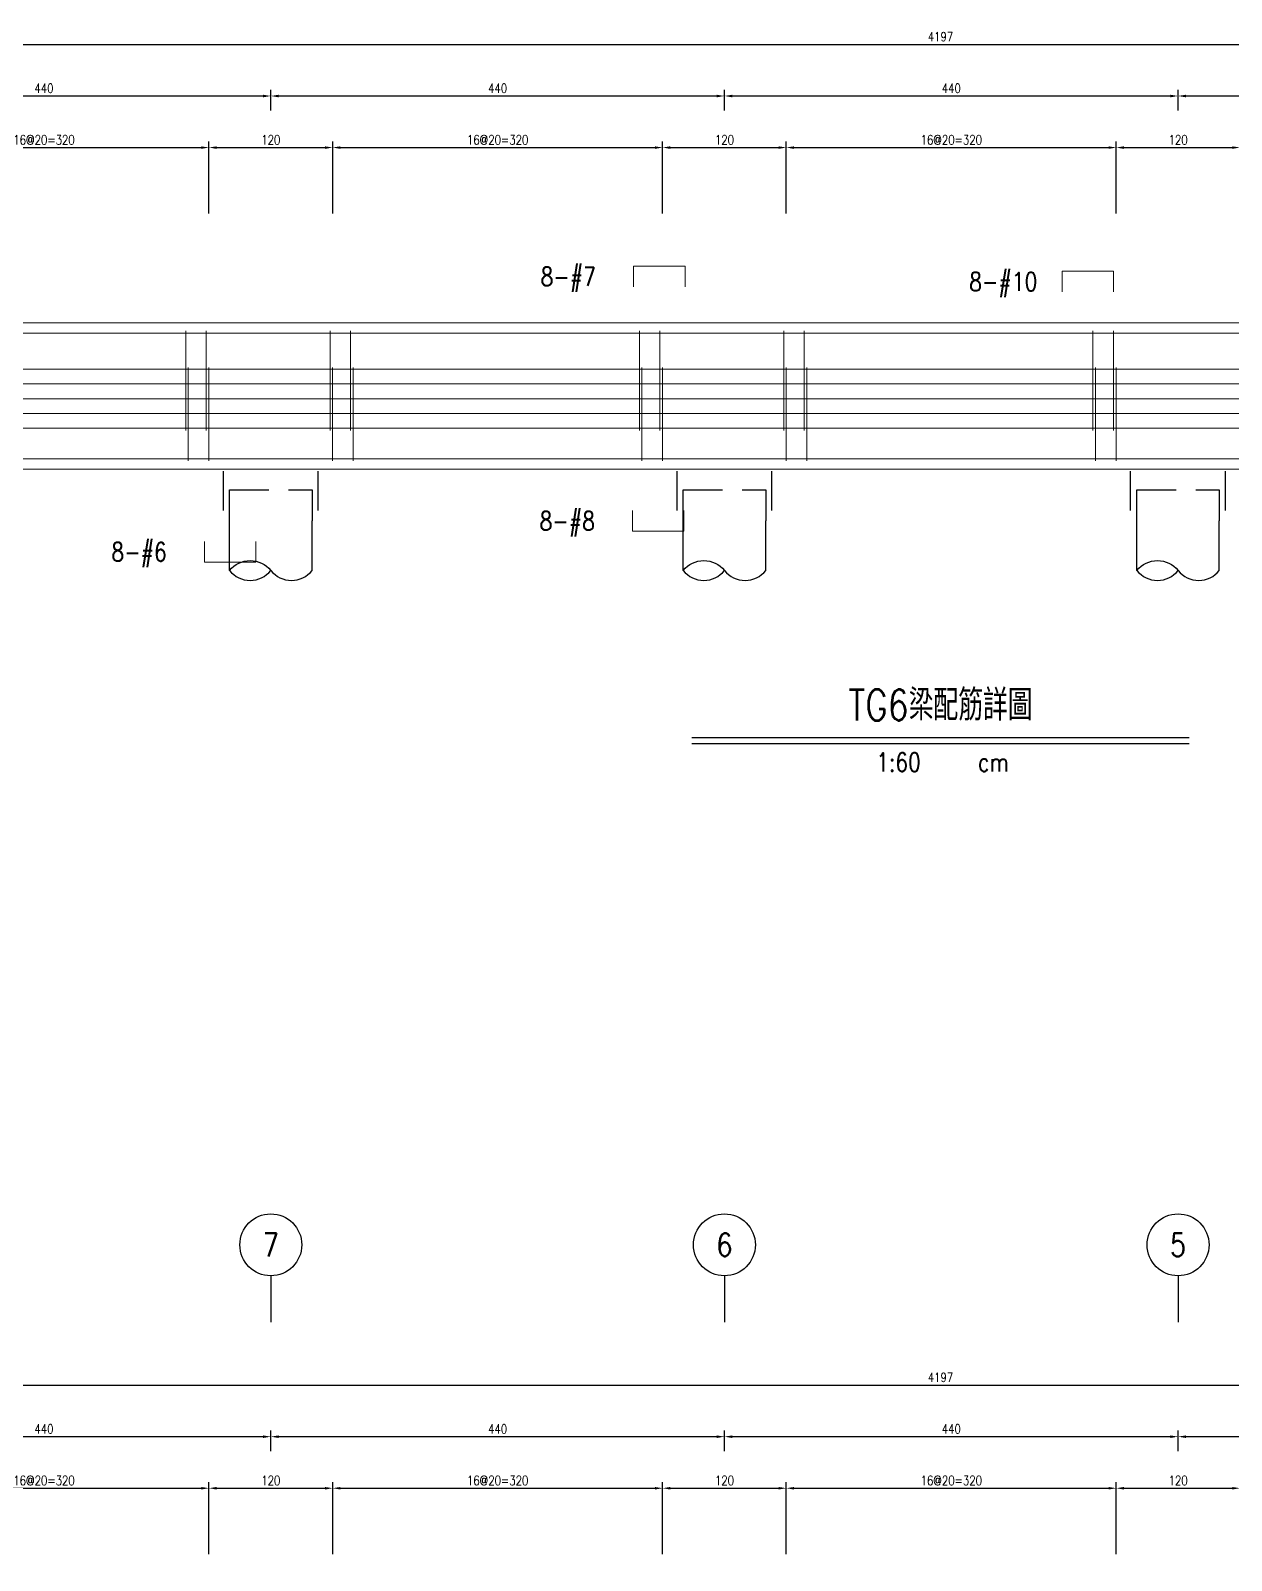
# Model space of a CAD drawing. Extents: x -4754 to 4976, y -19960 to 3841.
# Drawn here: x 951 to 2115, y -14045 to -12561 of the extents above; entities that cross this region are included whole.
import ezdxf
from ezdxf.enums import TextEntityAlignment as Align

# ---------------------------------------------------------------- set-up
doc = ezdxf.new("R2010")
doc.units = 0
doc.header["$LTSCALE"] = 3
doc.linetypes.add('DASHED', pattern=[19.05, 12.7, -6.35])
doc.layers.get('0').update_dxf_attribs({"linetype": 'CONTINUOUS'})
doc.layers.add('HB_0', color=7, linetype='CONTINUOUS', transparency=0.5)
for name, color, linetype in [('HB_DIM', 1, 'CONTINUOUS'), ('HB_TXT_CTEXT', 2, 'CONTINUOUS'), ('鋼筋', 3, 'CONTINUOUS')]:
    doc.layers.add(name, color=color, linetype=linetype)
doc.styles.get("Standard").update_dxf_attribs({"font": 'ROMANS.shx', "width": 0.8, "bigfont": 'chineset.shx'})
doc.dimstyles.new('30', dxfattribs={"dimscale": 3, "dimtxt": 3, "dimasz": 2.5, "dimexe": 2, "dimexo": 2, "dimgap": 1, "dimtad": 1, "dimdsep": 46, "dimtxsty": 'Standard', "dimcen": 0, "dimclrd": 256, "dimclre": 256, "dimclrt": 2, "dimadec": 0, "dimazin": 0, "dimtfac": 1, "dimtix": 1, "dimtmove": 2, "dimatfit": 3, "dimfxl": 1, "dimtolj": 1, "dimtzin": 0, "dimarcsym": 0})

# ---------------------------------------------------------------- blocks, each defined once
blk = doc.blocks.new('pile_vertical')
at = {"color": 252, "linetype": 'DASHED'}
for p, q in [((-46, -40), (-46, 0)), ((46, -40), (46, 0))]:
    blk.add_line(p, q, dxfattribs=at)
at = {"linetype": 'Continuous'}
for p, q in [((-40, -98.1), (-40, -50)), ((40, -98.1), (40, -50))]:
    blk.add_line(p, q, dxfattribs=at)
at = {"color": 252, "linetype": 'DASHED'}
blk.add_lwpolyline([(-40, -50), (-40, -20), (40, -20), (40, -50)], dxfattribs=at)
at = {"linetype": 'Continuous'}
for points in [[(-40, -98.1, -0.48), (0, -98.1, 0.48), (40, -98.1, 0.48)], [(-40, -98.1, 0.48), (0, -98.1, 0.48)]]:
    blk.add_lwpolyline(points, format="xyb", dxfattribs=at)
blk = doc.blocks.new('title_beam')
at = {"color": 3, "linetype": 'Continuous'}
blk.add_line((-241.2, 0), (241.2, 0), dxfattribs=at)
at = {"color": 1, "linetype": 'Continuous'}
blk.add_line((-241.2, -6), (241.2, -6), dxfattribs=at)
at = {"color": 3, "linetype": 'Continuous', "width": 0.8}
blk.add_attdef('TITLE', text='', height=30, dxfattribs=at).set_placement((0, 33), align=Align.MIDDLE)
at = {"linetype": 'Continuous', "width": 0.8}
blk.add_attdef('SCALE', text='', height=18, dxfattribs=at).set_placement((-40.6, -24), align=Align.MIDDLE)
blk.add_attdef('CM', (36.5, -33), '', height=18, dxfattribs=at)
blk = doc.blocks.new('*D324')
at = {"layer": 'HB_DIM', "linetype": 'Continuous', "lineweight": -2}
for p, q in [((803.6, -12738.8), (803.6, -12668.8)), ((811.1, -12674.8), (1116.1, -12674.8)), ((1123.6, -12738.8), (1123.6, -12668.8))]:
    blk.add_line(p, q, dxfattribs=at)
at = {"layer": 'HB_DIM'}
for points in [[(811.1, -12673.6), (811.1, -12676.1), (803.6, -12674.8)], [(1116.1, -12676.1), (1116.1, -12673.6), (1123.6, -12674.8)]]:
    blk.add_solid(points, dxfattribs=at)
at = {"layer": 'HB_DIM', "color": 2, "linetype": 'Continuous', "insert": (963.6, -12667.3), "char_height": 9, "attachment_point": 5, "rotation": 0}
blk.add_mtext('\\A1;16@20=320', dxfattribs=at)
blk = doc.blocks.new('*D325')
at = {"layer": 'HB_DIM', "linetype": 'Continuous', "lineweight": -2}
for p, q in [((1123.6, -12738.8), (1123.6, -12668.8)), ((1131.1, -12674.8), (1236.1, -12674.8)), ((1243.6, -12738.8), (1243.6, -12668.8))]:
    blk.add_line(p, q, dxfattribs=at)
at = {"layer": 'HB_DIM'}
for points in [[(1131.1, -12673.6), (1131.1, -12676.1), (1123.6, -12674.8)], [(1236.1, -12676.1), (1236.1, -12673.6), (1243.6, -12674.8)]]:
    blk.add_solid(points, dxfattribs=at)
at = {"layer": 'HB_DIM', "color": 2, "linetype": 'Continuous', "insert": (1183.6, -12667.3), "char_height": 9, "attachment_point": 5, "rotation": 0}
blk.add_mtext('\\A1;120', dxfattribs=at)
blk = doc.blocks.new('*D326')
at = {"layer": 'HB_DIM', "linetype": 'Continuous', "lineweight": -2}
for p, q in [((1243.6, -12738.8), (1243.6, -12668.8)), ((1251.1, -12674.8), (1556.1, -12674.8)), ((1563.6, -12738.8), (1563.6, -12668.8))]:
    blk.add_line(p, q, dxfattribs=at)
at = {"layer": 'HB_DIM'}
for points in [[(1251.1, -12673.6), (1251.1, -12676.1), (1243.6, -12674.8)], [(1556.1, -12676.1), (1556.1, -12673.6), (1563.6, -12674.8)]]:
    blk.add_solid(points, dxfattribs=at)
at = {"layer": 'HB_DIM', "color": 2, "linetype": 'Continuous', "insert": (1403.6, -12667.3), "char_height": 9, "attachment_point": 5, "rotation": 0}
blk.add_mtext('\\A1;16@20=320', dxfattribs=at)
blk = doc.blocks.new('*D327')
at = {"layer": 'HB_DIM', "linetype": 'Continuous', "lineweight": -2}
for p, q in [((1563.6, -12738.8), (1563.6, -12668.8)), ((1571.1, -12674.8), (1676.1, -12674.8)), ((1683.6, -12738.8), (1683.6, -12668.8))]:
    blk.add_line(p, q, dxfattribs=at)
at = {"layer": 'HB_DIM'}
for points in [[(1571.1, -12673.6), (1571.1, -12676.1), (1563.6, -12674.8)], [(1676.1, -12676.1), (1676.1, -12673.6), (1683.6, -12674.8)]]:
    blk.add_solid(points, dxfattribs=at)
at = {"layer": 'HB_DIM', "color": 2, "linetype": 'Continuous', "insert": (1623.6, -12667.3), "char_height": 9, "attachment_point": 5, "rotation": 0}
blk.add_mtext('\\A1;120', dxfattribs=at)
blk = doc.blocks.new('*D328')
at = {"layer": 'HB_DIM', "linetype": 'Continuous', "lineweight": -2}
for p, q in [((1683.6, -12738.8), (1683.6, -12668.8)), ((1691.1, -12674.8), (1996.1, -12674.8)), ((2003.6, -12738.8), (2003.6, -12668.8))]:
    blk.add_line(p, q, dxfattribs=at)
at = {"layer": 'HB_DIM'}
for points in [[(1691.1, -12673.6), (1691.1, -12676.1), (1683.6, -12674.8)], [(1996.1, -12676.1), (1996.1, -12673.6), (2003.6, -12674.8)]]:
    blk.add_solid(points, dxfattribs=at)
at = {"layer": 'HB_DIM', "color": 2, "linetype": 'Continuous', "insert": (1843.6, -12667.3), "char_height": 9, "attachment_point": 5, "rotation": 0}
blk.add_mtext('\\A1;16@20=320', dxfattribs=at)
blk = doc.blocks.new('*D329')
at = {"layer": 'HB_DIM', "linetype": 'Continuous', "lineweight": -2}
for p, q in [((2003.6, -12738.8), (2003.6, -12668.8)), ((2011.1, -12674.8), (2116.1, -12674.8)), ((2123.6, -12738.8), (2123.6, -12668.8))]:
    blk.add_line(p, q, dxfattribs=at)
at = {"layer": 'HB_DIM'}
for points in [[(2011.1, -12673.6), (2011.1, -12676.1), (2003.6, -12674.8)], [(2116.1, -12676.1), (2116.1, -12673.6), (2123.6, -12674.8)]]:
    blk.add_solid(points, dxfattribs=at)
at = {"layer": 'HB_DIM', "color": 2, "linetype": 'Continuous', "insert": (2063.6, -12667.3), "char_height": 9, "attachment_point": 5, "rotation": 0}
blk.add_mtext('\\A1;120', dxfattribs=at)
blk = doc.blocks.new('*D338')
at = {"layer": 'HB_DIM', "linetype": 'Continuous', "lineweight": -2}
for p, q in [((-265.4, -12738.8), (-265.4, -12568.8)), ((-257.9, -12574.8), (3924.1, -12574.8)), ((3931.6, -12738.8), (3931.6, -12568.8))]:
    blk.add_line(p, q, dxfattribs=at)
at = {"layer": 'HB_DIM'}
for points in [[(-257.9, -12573.6), (-257.9, -12576.1), (-265.4, -12574.8)], [(3924.1, -12576.1), (3924.1, -12573.6), (3931.6, -12574.8)]]:
    blk.add_solid(points, dxfattribs=at)
at = {"layer": 'HB_DIM', "color": 2, "linetype": 'Continuous', "insert": (1833.1, -12567.3), "char_height": 9, "attachment_point": 5, "rotation": 0}
blk.add_mtext('\\A1;4197', dxfattribs=at)
blk = doc.blocks.new('*D342')
at = {"layer": 'HB_DIM', "linetype": 'Continuous', "lineweight": -2}
for p, q in [((743.6, -12638.8), (743.6, -12618.8)), ((1183.6, -12638.8), (1183.6, -12618.8)), ((751.1, -12624.8), (1176.1, -12624.8))]:
    blk.add_line(p, q, dxfattribs=at)
at = {"layer": 'HB_DIM'}
for points in [[(751.1, -12623.6), (751.1, -12626.1), (743.6, -12624.8)], [(1176.1, -12626.1), (1176.1, -12623.6), (1183.6, -12624.8)]]:
    blk.add_solid(points, dxfattribs=at)
at = {"layer": 'HB_DIM', "color": 2, "linetype": 'Continuous', "insert": (963.6, -12617.3), "char_height": 9, "attachment_point": 5, "rotation": 0}
blk.add_mtext('\\A1;440', dxfattribs=at)
blk = doc.blocks.new('*D343')
at = {"layer": 'HB_DIM', "linetype": 'Continuous', "lineweight": -2}
for p, q in [((1183.6, -12638.8), (1183.6, -12618.8)), ((1623.6, -12638.8), (1623.6, -12618.8)), ((1191.1, -12624.8), (1616.1, -12624.8))]:
    blk.add_line(p, q, dxfattribs=at)
at = {"layer": 'HB_DIM'}
for points in [[(1191.1, -12623.6), (1191.1, -12626.1), (1183.6, -12624.8)], [(1616.1, -12626.1), (1616.1, -12623.6), (1623.6, -12624.8)]]:
    blk.add_solid(points, dxfattribs=at)
at = {"layer": 'HB_DIM', "color": 2, "linetype": 'Continuous', "insert": (1403.6, -12617.3), "char_height": 9, "attachment_point": 5, "rotation": 0}
blk.add_mtext('\\A1;440', dxfattribs=at)
blk = doc.blocks.new('*D344')
at = {"layer": 'HB_DIM', "linetype": 'Continuous', "lineweight": -2}
for p, q in [((1623.6, -12638.8), (1623.6, -12618.8)), ((2063.6, -12638.8), (2063.6, -12618.8)), ((1631.1, -12624.8), (2056.1, -12624.8))]:
    blk.add_line(p, q, dxfattribs=at)
at = {"layer": 'HB_DIM'}
for points in [[(1631.1, -12623.6), (1631.1, -12626.1), (1623.6, -12624.8)], [(2056.1, -12626.1), (2056.1, -12623.6), (2063.6, -12624.8)]]:
    blk.add_solid(points, dxfattribs=at)
at = {"layer": 'HB_DIM', "color": 2, "linetype": 'Continuous', "insert": (1843.6, -12617.3), "char_height": 9, "attachment_point": 5, "rotation": 0}
blk.add_mtext('\\A1;440', dxfattribs=at)
blk = doc.blocks.new('*D345')
at = {"layer": 'HB_DIM', "linetype": 'Continuous', "lineweight": -2}
for p, q in [((2063.6, -12638.8), (2063.6, -12618.8)), ((2503.6, -12638.8), (2503.6, -12618.8)), ((2071.1, -12624.8), (2496.1, -12624.8))]:
    blk.add_line(p, q, dxfattribs=at)
at = {"layer": 'HB_DIM'}
for points in [[(2071.1, -12623.6), (2071.1, -12626.1), (2063.6, -12624.8)], [(2496.1, -12626.1), (2496.1, -12623.6), (2503.6, -12624.8)]]:
    blk.add_solid(points, dxfattribs=at)
at = {"layer": 'HB_DIM', "color": 2, "linetype": 'Continuous', "insert": (2283.6, -12617.3), "char_height": 9, "attachment_point": 5, "rotation": 0}
blk.add_mtext('\\A1;440', dxfattribs=at)
blk = doc.blocks.new('line_guide')
at = {"color": 4, "linetype": 'Continuous'}
blk.add_line((0, 0), (0, -45), dxfattribs=at)
blk.add_circle((0, 30), 30, dxfattribs=at)
at = {"color": 4, "linetype": 'Continuous', "width": 0.8}
blk.add_attdef('A', text='', height=22.5, dxfattribs=at).set_placement((0, 30), align=Align.MIDDLE)
blk = doc.blocks.new('*D358')
at = {"layer": 'HB_DIM', "linetype": 'Continuous', "lineweight": -2}
for p, q in [((803.6, -14038.8), (803.6, -13968.8)), ((1123.6, -14038.8), (1123.6, -13968.8)), ((811.1, -13974.8), (1116.1, -13974.8))]:
    blk.add_line(p, q, dxfattribs=at)
at = {"layer": 'HB_DIM'}
for points in [[(811.1, -13973.6), (811.1, -13976.1), (803.6, -13974.8)], [(1116.1, -13976.1), (1116.1, -13973.6), (1123.6, -13974.8)]]:
    blk.add_solid(points, dxfattribs=at)
at = {"layer": 'HB_DIM', "color": 2, "linetype": 'Continuous', "insert": (963.6, -13967.3), "char_height": 9, "attachment_point": 5, "rotation": 0}
blk.add_mtext('\\A1;16@20=320', dxfattribs=at)
blk = doc.blocks.new('*D359')
at = {"layer": 'HB_DIM', "linetype": 'Continuous', "lineweight": -2}
for p, q in [((1123.6, -14038.8), (1123.6, -13968.8)), ((1243.6, -14038.8), (1243.6, -13968.8)), ((1131.1, -13974.8), (1236.1, -13974.8))]:
    blk.add_line(p, q, dxfattribs=at)
at = {"layer": 'HB_DIM'}
for points in [[(1131.1, -13973.6), (1131.1, -13976.1), (1123.6, -13974.8)], [(1236.1, -13976.1), (1236.1, -13973.6), (1243.6, -13974.8)]]:
    blk.add_solid(points, dxfattribs=at)
at = {"layer": 'HB_DIM', "color": 2, "linetype": 'Continuous', "insert": (1183.6, -13967.3), "char_height": 9, "attachment_point": 5, "rotation": 0}
blk.add_mtext('\\A1;120', dxfattribs=at)
blk = doc.blocks.new('*D360')
at = {"layer": 'HB_DIM', "linetype": 'Continuous', "lineweight": -2}
for p, q in [((1243.6, -14038.8), (1243.6, -13968.8)), ((1563.6, -14038.8), (1563.6, -13968.8)), ((1251.1, -13974.8), (1556.1, -13974.8))]:
    blk.add_line(p, q, dxfattribs=at)
at = {"layer": 'HB_DIM'}
for points in [[(1251.1, -13973.6), (1251.1, -13976.1), (1243.6, -13974.8)], [(1556.1, -13976.1), (1556.1, -13973.6), (1563.6, -13974.8)]]:
    blk.add_solid(points, dxfattribs=at)
at = {"layer": 'HB_DIM', "color": 2, "linetype": 'Continuous', "insert": (1403.6, -13967.3), "char_height": 9, "attachment_point": 5, "rotation": 0}
blk.add_mtext('\\A1;16@20=320', dxfattribs=at)
blk = doc.blocks.new('*D361')
at = {"layer": 'HB_DIM', "linetype": 'Continuous', "lineweight": -2}
for p, q in [((1563.6, -14038.8), (1563.6, -13968.8)), ((1683.6, -14038.8), (1683.6, -13968.8)), ((1571.1, -13974.8), (1676.1, -13974.8))]:
    blk.add_line(p, q, dxfattribs=at)
at = {"layer": 'HB_DIM'}
for points in [[(1571.1, -13973.6), (1571.1, -13976.1), (1563.6, -13974.8)], [(1676.1, -13976.1), (1676.1, -13973.6), (1683.6, -13974.8)]]:
    blk.add_solid(points, dxfattribs=at)
at = {"layer": 'HB_DIM', "color": 2, "linetype": 'Continuous', "insert": (1623.6, -13967.3), "char_height": 9, "attachment_point": 5, "rotation": 0}
blk.add_mtext('\\A1;120', dxfattribs=at)
blk = doc.blocks.new('*D362')
at = {"layer": 'HB_DIM', "linetype": 'Continuous', "lineweight": -2}
for p, q in [((1683.6, -14038.8), (1683.6, -13968.8)), ((2003.6, -14038.8), (2003.6, -13968.8)), ((1691.1, -13974.8), (1996.1, -13974.8))]:
    blk.add_line(p, q, dxfattribs=at)
at = {"layer": 'HB_DIM'}
for points in [[(1691.1, -13973.6), (1691.1, -13976.1), (1683.6, -13974.8)], [(1996.1, -13976.1), (1996.1, -13973.6), (2003.6, -13974.8)]]:
    blk.add_solid(points, dxfattribs=at)
at = {"layer": 'HB_DIM', "color": 2, "linetype": 'Continuous', "insert": (1843.6, -13967.3), "char_height": 9, "attachment_point": 5, "rotation": 0}
blk.add_mtext('\\A1;16@20=320', dxfattribs=at)
blk = doc.blocks.new('*D363')
at = {"layer": 'HB_DIM', "linetype": 'Continuous', "lineweight": -2}
for p, q in [((2003.6, -14038.8), (2003.6, -13968.8)), ((2123.6, -14038.8), (2123.6, -13968.8)), ((2011.1, -13974.8), (2116.1, -13974.8))]:
    blk.add_line(p, q, dxfattribs=at)
at = {"layer": 'HB_DIM'}
for points in [[(2011.1, -13973.6), (2011.1, -13976.1), (2003.6, -13974.8)], [(2116.1, -13976.1), (2116.1, -13973.6), (2123.6, -13974.8)]]:
    blk.add_solid(points, dxfattribs=at)
at = {"layer": 'HB_DIM', "color": 2, "linetype": 'Continuous', "insert": (2063.6, -13967.3), "char_height": 9, "attachment_point": 5, "rotation": 0}
blk.add_mtext('\\A1;120', dxfattribs=at)
blk = doc.blocks.new('*D372')
at = {"layer": 'HB_DIM', "linetype": 'Continuous', "lineweight": -2}
for p, q in [((-265.4, -14038.8), (-265.4, -13868.8)), ((3931.6, -14038.8), (3931.6, -13868.8)), ((-257.9, -13874.8), (3924.1, -13874.8))]:
    blk.add_line(p, q, dxfattribs=at)
at = {"layer": 'HB_DIM'}
for points in [[(-257.9, -13873.6), (-257.9, -13876.1), (-265.4, -13874.8)], [(3924.1, -13876.1), (3924.1, -13873.6), (3931.6, -13874.8)]]:
    blk.add_solid(points, dxfattribs=at)
at = {"layer": 'HB_DIM', "color": 2, "linetype": 'Continuous', "insert": (1833.1, -13867.3), "char_height": 9, "attachment_point": 5, "rotation": 0}
blk.add_mtext('\\A1;4197', dxfattribs=at)
blk = doc.blocks.new('*D376')
at = {"layer": 'HB_DIM', "linetype": 'Continuous', "lineweight": -2}
for p, q in [((743.6, -13938.8), (743.6, -13918.8)), ((751.1, -13924.8), (1176.1, -13924.8)), ((1183.6, -13938.8), (1183.6, -13918.8))]:
    blk.add_line(p, q, dxfattribs=at)
at = {"layer": 'HB_DIM'}
for points in [[(751.1, -13923.6), (751.1, -13926.1), (743.6, -13924.8)], [(1176.1, -13926.1), (1176.1, -13923.6), (1183.6, -13924.8)]]:
    blk.add_solid(points, dxfattribs=at)
at = {"layer": 'HB_DIM', "color": 2, "linetype": 'Continuous', "insert": (963.6, -13917.3), "char_height": 9, "attachment_point": 5, "rotation": 0}
blk.add_mtext('\\A1;440', dxfattribs=at)
blk = doc.blocks.new('*D377')
at = {"layer": 'HB_DIM', "linetype": 'Continuous', "lineweight": -2}
for p, q in [((1183.6, -13938.8), (1183.6, -13918.8)), ((1191.1, -13924.8), (1616.1, -13924.8)), ((1623.6, -13938.8), (1623.6, -13918.8))]:
    blk.add_line(p, q, dxfattribs=at)
at = {"layer": 'HB_DIM'}
for points in [[(1191.1, -13923.6), (1191.1, -13926.1), (1183.6, -13924.8)], [(1616.1, -13926.1), (1616.1, -13923.6), (1623.6, -13924.8)]]:
    blk.add_solid(points, dxfattribs=at)
at = {"layer": 'HB_DIM', "color": 2, "linetype": 'Continuous', "insert": (1403.6, -13917.3), "char_height": 9, "attachment_point": 5, "rotation": 0}
blk.add_mtext('\\A1;440', dxfattribs=at)
blk = doc.blocks.new('*D378')
at = {"layer": 'HB_DIM', "linetype": 'Continuous', "lineweight": -2}
for p, q in [((1623.6, -13938.8), (1623.6, -13918.8)), ((1631.1, -13924.8), (2056.1, -13924.8)), ((2063.6, -13938.8), (2063.6, -13918.8))]:
    blk.add_line(p, q, dxfattribs=at)
at = {"layer": 'HB_DIM'}
for points in [[(1631.1, -13923.6), (1631.1, -13926.1), (1623.6, -13924.8)], [(2056.1, -13926.1), (2056.1, -13923.6), (2063.6, -13924.8)]]:
    blk.add_solid(points, dxfattribs=at)
at = {"layer": 'HB_DIM', "color": 2, "linetype": 'Continuous', "insert": (1843.6, -13917.3), "char_height": 9, "attachment_point": 5, "rotation": 0}
blk.add_mtext('\\A1;440', dxfattribs=at)
blk = doc.blocks.new('*D379')
at = {"layer": 'HB_DIM', "linetype": 'Continuous', "lineweight": -2}
for p, q in [((2063.6, -13938.8), (2063.6, -13918.8)), ((2071.1, -13924.8), (2496.1, -13924.8)), ((2503.6, -13938.8), (2503.6, -13918.8))]:
    blk.add_line(p, q, dxfattribs=at)
at = {"layer": 'HB_DIM'}
for points in [[(2071.1, -13923.6), (2071.1, -13926.1), (2063.6, -13924.8)], [(2496.1, -13926.1), (2496.1, -13923.6), (2503.6, -13924.8)]]:
    blk.add_solid(points, dxfattribs=at)
at = {"layer": 'HB_DIM', "color": 2, "linetype": 'Continuous', "insert": (2283.6, -13917.3), "char_height": 9, "attachment_point": 5, "rotation": 0}
blk.add_mtext('\\A1;440', dxfattribs=at)

msp = doc.modelspace()

# ---------------------------------------------------------------- linework, layer by layer
at = {"layer": 'HB_0', "lineweight": 5}
msp.add_lwpolyline([(-265.427, -12986.802), (-265.427, -12844.802), (3931.573, -12844.802), (3931.573, -12986.802), (-265.427, -12986.802)], dxfattribs=at)
at = {"layer": 'HB_DIM', "color": 1, "linetype": 'Continuous'}
for points in [[(1417.327, -12889.802, 0, 1.25, 0), (1417.327, -12874.802, 0, 0, 0), (1417.327, -12799.802, 0, 0, 0), (1435.327, -12799.802, 0, 0, 0)], [(1833.073, -12854.802, 0, 1.25, 0), (1833.073, -12839.802, 0, 0, 0), (1833.073, -12804.802, 0, 0, 0), (1851.073, -12804.802, 0, 0, 0)], [(1416.351, -12946.802, 0, 1.25, 0), (1416.351, -12961.802, 0, 0, 0), (1416.351, -13036.802, 0, 0, 0), (1434.351, -13036.802, 0, 0, 0)], [(1001.147, -12976.802, 0, 1.25, 0), (1001.147, -12991.802, 0, 0, 0), (1001.147, -13066.802, 0, 0, 0), (1019.147, -13066.802, 0, 0, 0)]]:
    msp.add_lwpolyline(points, format="xyseb", dxfattribs=at)
at = {"layer": 'HB_TXT_CTEXT', "lineweight": 5}
for points in [[(1535.327, -12809.802, -50), (1535.327, -12789.802, -50), (1585.327, -12789.802, -50), (1585.327, -12809.802, -50)], [(1951.073, -12814.802, -38), (1951.073, -12794.802, -38), (2001.073, -12794.802, -38), (2001.073, -12814.802, -38)], [(1534.351, -13026.802, -50), (1534.351, -13046.802, -50), (1584.351, -13046.802, -50), (1584.351, -13026.802, -50)], [(1119.147, -13056.802, -50), (1119.147, -13076.802, -50), (1169.147, -13076.802, -50), (1169.147, -13056.802, -50)]]:
    msp.add_polyline3d(points, dxfattribs=at)
at = {"layer": '鋼筋', "lineweight": 5}
for p, q in [((-244.937, -12854.802, -38), (3911.083, -12854.802, -38)), ((-244.937, -12854.802, -27.143), (3911.083, -12854.802, -27.143)), ((-244.937, -12854.802, -16.286), (3911.083, -12854.802, -16.286)), ((-244.937, -12854.802, -5.429), (3911.083, -12854.802, -5.429)), ((-244.937, -12854.802, 5.429), (3911.083, -12854.802, 5.429)), ((-244.937, -12854.802, 16.286), (3911.083, -12854.802, 16.286)), ((-244.937, -12854.802, 27.143), (3911.083, -12854.802, 27.143)), ((-244.937, -12854.802, 38), (3911.083, -12854.802, 38)), ((1101.033, -12863.352, 33.895), (1101.033, -12855.732, 33.895)), ((1101.033, -12855.732, 40.245), (1101.033, -12945.872, 40.245)), ((1101.033, -12945.872, -40.245), (1101.033, -12855.732, -40.245)), ((1101.033, -12855.732, -33.895), (1101.033, -12863.352, -33.895)), ((1121.033, -12863.352, 33.895), (1121.033, -12855.732, 33.895)), ((1121.033, -12855.732, 40.245), (1121.033, -12945.872, 40.245)), ((1121.033, -12945.872, -40.245), (1121.033, -12855.732, -40.245)), ((1121.033, -12855.732, -33.895), (1121.033, -12863.352, -33.895)), ((1241.033, -12863.352, 33.895), (1241.033, -12855.732, 33.895)), ((1241.033, -12855.732, 40.245), (1241.033, -12945.872, 40.245)), ((1241.033, -12945.872, -40.245), (1241.033, -12855.732, -40.245)), ((1241.033, -12855.732, -33.895), (1241.033, -12863.352, -33.895)), ((1261.033, -12863.352, 33.895), (1261.033, -12855.732, 33.895)), ((1261.033, -12855.732, 40.245), (1261.033, -12945.872, 40.245)), ((1261.033, -12945.872, -40.245), (1261.033, -12855.732, -40.245)), ((1261.033, -12855.732, -33.895), (1261.033, -12863.352, -33.895)), ((1541.033, -12863.352, 33.895), (1541.033, -12855.732, 33.895)), ((1541.033, -12855.732, 40.245), (1541.033, -12945.872, 40.245)), ((1541.033, -12945.872, -40.245), (1541.033, -12855.732, -40.245)), ((1541.033, -12855.732, -33.895), (1541.033, -12863.352, -33.895)), ((1561.033, -12863.352, 33.895), (1561.033, -12855.732, 33.895)), ((1561.033, -12855.732, 40.245), (1561.033, -12945.872, 40.245)), ((1561.033, -12945.872, -40.245), (1561.033, -12855.732, -40.245)), ((1561.033, -12855.732, -33.895), (1561.033, -12863.352, -33.895)), ((1681.033, -12863.352, 33.895), (1681.033, -12855.732, 33.895)), ((1681.033, -12855.732, 40.245), (1681.033, -12945.872, 40.245)), ((1681.033, -12945.872, -40.245), (1681.033, -12855.732, -40.245)), ((1681.033, -12855.732, -33.895), (1681.033, -12863.352, -33.895)), ((1701.033, -12863.352, 33.895), (1701.033, -12855.732, 33.895)), ((1701.033, -12855.732, 40.245), (1701.033, -12945.872, 40.245)), ((1701.033, -12945.872, -40.245), (1701.033, -12855.732, -40.245)), ((1701.033, -12855.732, -33.895), (1701.033, -12863.352, -33.895)), ((1981.033, -12863.352, 33.895), (1981.033, -12855.732, 33.895)), ((1981.033, -12855.732, 40.245), (1981.033, -12945.872, 40.245)), ((1981.033, -12945.872, -40.245), (1981.033, -12855.732, -40.245)), ((1981.033, -12855.732, -33.895), (1981.033, -12863.352, -33.895)), ((2001.033, -12863.352, 33.895), (2001.033, -12855.732, 33.895)), ((2001.033, -12855.732, 40.245), (2001.033, -12945.872, 40.245)), ((2001.033, -12945.872, -40.245), (2001.033, -12855.732, -40.245)), ((2001.033, -12855.732, -33.895), (2001.033, -12863.352, -33.895)), ((-245.657, -12889.802, -50), (3911.803, -12889.802, -50)), ((-245.657, -12889.802, -35.714), (3911.803, -12889.802, -35.714)), ((-245.657, -12889.802, -21.429), (3911.803, -12889.802, -21.429)), ((-245.657, -12889.802, -7.143), (3911.803, -12889.802, -7.143)), ((-245.657, -12889.802, 7.143), (3911.803, -12889.802, 7.143)), ((-245.657, -12889.802, 21.429), (3911.803, -12889.802, 21.429)), ((-245.657, -12889.802, 35.714), (3911.803, -12889.802, 35.714)), ((-245.657, -12889.802, 50), (3911.803, -12889.802, 50)), ((-243.427, -12904.052, -50), (3909.573, -12904.052, -50)), ((-243.427, -12904.052, 50), (3909.573, -12904.052, 50)), ((1103.573, -12898.852, 45.395), (1103.573, -12891.232, 45.395)), ((1103.573, -12891.232, 51.745), (1103.573, -12975.372, 51.745)), ((1103.573, -12975.372, -51.745), (1103.573, -12891.232, -51.745)), ((1103.573, -12891.232, -45.395), (1103.573, -12898.852, -45.395)), ((1123.573, -12898.852, 45.395), (1123.573, -12891.232, 45.395)), ((1123.573, -12891.232, 51.745), (1123.573, -12975.372, 51.745)), ((1123.573, -12975.372, -51.745), (1123.573, -12891.232, -51.745)), ((1123.573, -12891.232, -45.395), (1123.573, -12898.852, -45.395)), ((1243.573, -12898.852, 45.395), (1243.573, -12891.232, 45.395)), ((1243.573, -12891.232, 51.745), (1243.573, -12975.372, 51.745)), ((1243.573, -12975.372, -51.745), (1243.573, -12891.232, -51.745)), ((1243.573, -12891.232, -45.395), (1243.573, -12898.852, -45.395)), ((1263.573, -12898.852, 45.395), (1263.573, -12891.232, 45.395)), ((1263.573, -12891.232, 51.745), (1263.573, -12975.372, 51.745)), ((1263.573, -12975.372, -51.745), (1263.573, -12891.232, -51.745)), ((1263.573, -12891.232, -45.395), (1263.573, -12898.852, -45.395)), ((1543.573, -12898.852, 45.395), (1543.573, -12891.232, 45.395)), ((1543.573, -12891.232, 51.745), (1543.573, -12975.372, 51.745)), ((1543.573, -12975.372, -51.745), (1543.573, -12891.232, -51.745)), ((1543.573, -12891.232, -45.395), (1543.573, -12898.852, -45.395)), ((1563.573, -12898.852, 45.395), (1563.573, -12891.232, 45.395)), ((1563.573, -12891.232, 51.745), (1563.573, -12975.372, 51.745)), ((1563.573, -12975.372, -51.745), (1563.573, -12891.232, -51.745)), ((1563.573, -12891.232, -45.395), (1563.573, -12898.852, -45.395)), ((1683.573, -12898.852, 45.395), (1683.573, -12891.232, 45.395)), ((1683.573, -12891.232, 51.745), (1683.573, -12975.372, 51.745)), ((1683.573, -12975.372, -51.745), (1683.573, -12891.232, -51.745)), ((1683.573, -12891.232, -45.395), (1683.573, -12898.852, -45.395)), ((1703.573, -12898.852, 45.395), (1703.573, -12891.232, 45.395)), ((1703.573, -12891.232, 51.745), (1703.573, -12975.372, 51.745)), ((1703.573, -12975.372, -51.745), (1703.573, -12891.232, -51.745)), ((1703.573, -12891.232, -45.395), (1703.573, -12898.852, -45.395)), ((1983.573, -12898.852, 45.395), (1983.573, -12891.232, 45.395)), ((1983.573, -12891.232, 51.745), (1983.573, -12975.372, 51.745)), ((1983.573, -12975.372, -51.745), (1983.573, -12891.232, -51.745)), ((1983.573, -12891.232, -45.395), (1983.573, -12898.852, -45.395)), ((2003.573, -12898.852, 45.395), (2003.573, -12891.232, 45.395)), ((2003.573, -12891.232, 51.745), (2003.573, -12975.372, 51.745)), ((2003.573, -12975.372, -51.745), (2003.573, -12891.232, -51.745)), ((2003.573, -12891.232, -45.395), (2003.573, -12898.852, -45.395)), ((-243.427, -12918.302, -50), (3909.573, -12918.302, -50)), ((-243.427, -12918.302, 50), (3909.573, -12918.302, 50)), ((-243.427, -12932.552, -50), (3909.573, -12932.552, -50)), ((-243.427, -12932.552, 50), (3909.573, -12932.552, 50)), ((-250.537, -12946.802, -50), (3916.683, -12946.802, -50)), ((-250.537, -12946.802, -35.714), (3916.683, -12946.802, -35.714)), ((-250.537, -12946.802, -21.429), (3916.683, -12946.802, -21.429)), ((-250.537, -12946.802, -7.143), (3916.683, -12946.802, -7.143)), ((-250.537, -12946.802, 7.143), (3916.683, -12946.802, 7.143)), ((-250.537, -12946.802, 21.429), (3916.683, -12946.802, 21.429)), ((-250.537, -12946.802, 35.714), (3916.683, -12946.802, 35.714)), ((-250.537, -12946.802, 50), (3916.683, -12946.802, 50)), ((1101.033, -12949.047, 37.07), (1101.033, -12949.047, -37.07)), ((1121.033, -12949.047, 37.07), (1121.033, -12949.047, -37.07)), ((1241.033, -12949.047, 37.07), (1241.033, -12949.047, -37.07)), ((1261.033, -12949.047, 37.07), (1261.033, -12949.047, -37.07)), ((1541.033, -12949.047, 37.07), (1541.033, -12949.047, -37.07)), ((1561.033, -12949.047, 37.07), (1561.033, -12949.047, -37.07)), ((1681.033, -12949.047, 37.07), (1681.033, -12949.047, -37.07)), ((1701.033, -12949.047, 37.07), (1701.033, -12949.047, -37.07)), ((1981.033, -12949.047, 37.07), (1981.033, -12949.047, -37.07)), ((2001.033, -12949.047, 37.07), (2001.033, -12949.047, -37.07)), ((-246.742, -12976.802, -50), (3912.888, -12976.802, -50)), ((-246.742, -12976.802, -35.714), (3912.888, -12976.802, -35.714)), ((-246.742, -12976.802, -21.429), (3912.888, -12976.802, -21.429)), ((-246.742, -12976.802, -7.143), (3912.888, -12976.802, -7.143)), ((-246.742, -12976.802, 7.143), (3912.888, -12976.802, 7.143)), ((-246.742, -12976.802, 21.429), (3912.888, -12976.802, 21.429)), ((-246.742, -12976.802, 35.714), (3912.888, -12976.802, 35.714)), ((-246.742, -12976.802, 50), (3912.888, -12976.802, 50)), ((1103.573, -12978.547, 48.57), (1103.573, -12978.547, -48.57)), ((1123.573, -12978.547, 48.57), (1123.573, -12978.547, -48.57)), ((1243.573, -12978.547, 48.57), (1243.573, -12978.547, -48.57)), ((1263.573, -12978.547, 48.57), (1263.573, -12978.547, -48.57)), ((1543.573, -12978.547, 48.57), (1543.573, -12978.547, -48.57)), ((1563.573, -12978.547, 48.57), (1563.573, -12978.547, -48.57)), ((1683.573, -12978.547, 48.57), (1683.573, -12978.547, -48.57)), ((1703.573, -12978.547, 48.57), (1703.573, -12978.547, -48.57)), ((1983.573, -12978.547, 48.57), (1983.573, -12978.547, -48.57)), ((2003.573, -12978.547, 48.57), (2003.573, -12978.547, -48.57))]:
    msp.add_line(p, q, dxfattribs=at)
at = {"layer": '鋼筋', "lineweight": 5, "extrusion": (1, -2.44929e-16, 0)}
for centre, start, end in [((-12855.732, 37.07, 1101.033), 270, 90), ((-12855.732, -37.07, 1101.033), 270, 90), ((-12855.732, 37.07, 1121.033), 270, 90), ((-12855.732, -37.07, 1121.033), 270, 90), ((-12855.732, 37.07, 1241.033), 270, 90), ((-12855.732, -37.07, 1241.033), 270, 90), ((-12855.732, 37.07, 1261.033), 270, 90), ((-12855.732, -37.07, 1261.033), 270, 90), ((-12855.732, 37.07, 1541.033), 270, 90), ((-12855.732, -37.07, 1541.033), 270, 90), ((-12855.732, 37.07, 1561.033), 270, 90), ((-12855.732, -37.07, 1561.033), 270, 90), ((-12855.732, 37.07, 1681.033), 270, 90), ((-12855.732, -37.07, 1681.033), 270, 90), ((-12855.732, 37.07, 1701.033), 270, 90), ((-12855.732, -37.07, 1701.033), 270, 90), ((-12855.732, 37.07, 1981.033), 270, 90), ((-12855.732, -37.07, 1981.033), 270, 90), ((-12855.732, 37.07, 2001.033), 270, 90), ((-12855.732, -37.07, 2001.033), 270, 90), ((-12891.232, 48.57, 1103.573), 270, 90), ((-12891.232, -48.57, 1103.573), 270, 90), ((-12891.232, 48.57, 1123.573), 270, 90), ((-12891.232, -48.57, 1123.573), 270, 90), ((-12891.232, 48.57, 1243.573), 270, 90), ((-12891.232, -48.57, 1243.573), 270, 90), ((-12891.232, 48.57, 1263.573), 270, 90), ((-12891.232, -48.57, 1263.573), 270, 90), ((-12891.232, 48.57, 1543.573), 270, 90), ((-12891.232, -48.57, 1543.573), 270, 90), ((-12891.232, 48.57, 1563.573), 270, 90), ((-12891.232, -48.57, 1563.573), 270, 90), ((-12891.232, 48.57, 1683.573), 270, 90), ((-12891.232, -48.57, 1683.573), 270, 90), ((-12891.232, 48.57, 1703.573), 270, 90), ((-12891.232, -48.57, 1703.573), 270, 90), ((-12891.232, 48.57, 1983.573), 270, 90), ((-12891.232, -48.57, 1983.573), 270, 90), ((-12891.232, 48.57, 2003.573), 270, 90), ((-12891.232, -48.57, 2003.573), 270, 90), ((-12945.872, 37.07, 1101.033), 90, 180), ((-12945.872, -37.07, 1101.033), 180, 270), ((-12945.872, 37.07, 1121.033), 90, 180), ((-12945.872, -37.07, 1121.033), 180, 270), ((-12945.872, 37.07, 1241.033), 90, 180), ((-12945.872, -37.07, 1241.033), 180, 270), ((-12945.872, 37.07, 1261.033), 90, 180), ((-12945.872, -37.07, 1261.033), 180, 270), ((-12945.872, 37.07, 1541.033), 90, 180), ((-12945.872, -37.07, 1541.033), 180, 270), ((-12945.872, 37.07, 1561.033), 90, 180), ((-12945.872, -37.07, 1561.033), 180, 270), ((-12945.872, 37.07, 1681.033), 90, 180), ((-12945.872, -37.07, 1681.033), 180, 270), ((-12945.872, 37.07, 1701.033), 90, 180), ((-12945.872, -37.07, 1701.033), 180, 270), ((-12945.872, 37.07, 1981.033), 90, 180), ((-12945.872, -37.07, 1981.033), 180, 270), ((-12945.872, 37.07, 2001.033), 90, 180), ((-12945.872, -37.07, 2001.033), 180, 270), ((-12975.372, 48.57, 1103.573), 90, 180), ((-12975.372, -48.57, 1103.573), 180, 270), ((-12975.372, 48.57, 1123.573), 90, 180), ((-12975.372, -48.57, 1123.573), 180, 270), ((-12975.372, 48.57, 1243.573), 90, 180), ((-12975.372, -48.57, 1243.573), 180, 270), ((-12975.372, 48.57, 1263.573), 90, 180), ((-12975.372, -48.57, 1263.573), 180, 270), ((-12975.372, 48.57, 1543.573), 90, 180), ((-12975.372, -48.57, 1543.573), 180, 270), ((-12975.372, 48.57, 1563.573), 90, 180), ((-12975.372, -48.57, 1563.573), 180, 270), ((-12975.372, 48.57, 1683.573), 90, 180), ((-12975.372, -48.57, 1683.573), 180, 270), ((-12975.372, 48.57, 1703.573), 90, 180), ((-12975.372, -48.57, 1703.573), 180, 270), ((-12975.372, 48.57, 1983.573), 90, 180), ((-12975.372, -48.57, 1983.573), 180, 270), ((-12975.372, 48.57, 2003.573), 90, 180), ((-12975.372, -48.57, 2003.573), 180, 270)]:
    msp.add_arc(centre, 3.175, start, end, dxfattribs=at)

# ---------------------------------------------------------------- block references
at = {"layer": 'HB_0', "linetype": 'Continuous'}
for p in [(1183.573, -12986.802), (1623.573, -12986.802), (2063.573, -12986.802)]:
    msp.add_blockref('pile_vertical', p, dxfattribs=at)
for p, values in [((1183.573, -13768.802), {'A': '7'}), ((1623.573, -13768.802), {'A': '6'}), ((2063.573, -13768.802), {'A': '5'})]:
    msp.add_blockref('line_guide', p, dxfattribs=at).add_auto_attribs(values)
at = {"layer": 'HB_TXT_CTEXT', "linetype": 'Continuous'}
msp.add_blockref('title_beam', (1833.073, -13246.802), dxfattribs=at).add_auto_attribs({'TITLE': 'TG6梁配筋詳圖', 'SCALE': '1:60', 'CM': 'cm'})

# ---------------------------------------------------------------- texts
at = {"layer": 'HB_TXT_CTEXT', "linetype": 'Continuous', "width": 0.8}
for s, p in [(' 8-#7', (1435.327, -12799.802, -50)), (' 8-#10', (1851.073, -12804.802, -38)), (' 8-#8', (1434.351, -13036.802, -50)), (' 8-#6', (1019.147, -13066.802, -50))]:
    msp.add_text(s, height=18, dxfattribs=at).set_placement(p, align=Align.MIDDLE_LEFT)

# ---------------------------------------------------------------- dimensions: what is measured, and where the dimension line sits
at = {"layer": 'HB_DIM', "linetype": 'Continuous'}
for base, p1, p2, picture, middle in [((3931.573, -12574.802), (-265.427, -12744.802), (3931.573, -12744.802), '*D338', (1833.073, -12567.302)), ((1183.573, -12624.802), (743.573, -12644.802, 1641), (1183.573, -12644.802, 1201), '*D342', (963.573, -12617.302)), ((1623.573, -12624.802), (1183.573, -12644.802, 1201), (1623.573, -12644.802, 761), '*D343', (1403.573, -12617.302)), ((2063.573, -12624.802), (1623.573, -12644.802, 761), (2063.573, -12644.802, 321), '*D344', (1843.573, -12617.302)), ((2503.573, -12624.802), (2063.573, -12644.802, 321), (2503.573, -12644.802, -119), '*D345', (2283.573, -12617.302)), ((1243.573, -12674.802), (1123.573, -12744.802, 45.395), (1243.573, -12744.802, 45.395), '*D325', (1183.573, -12667.302)), ((1683.573, -12674.802), (1563.573, -12744.802, 45.395), (1683.573, -12744.802, 45.395), '*D327', (1623.573, -12667.302)), ((2123.573, -12674.802), (2003.573, -12744.802, 45.395), (2123.573, -12744.802, 45.395), '*D329', (2063.573, -12667.302)), ((3931.573, -13874.802), (-265.427, -14044.802), (3931.573, -14044.802), '*D372', (1833.073, -13867.302)), ((1183.573, -13924.802), (743.573, -13944.802, 1141), (1183.573, -13944.802, 701), '*D376', (963.573, -13917.302)), ((1623.573, -13924.802), (1183.573, -13944.802, 701), (1623.573, -13944.802, 261), '*D377', (1403.573, -13917.302)), ((2063.573, -13924.802), (1623.573, -13944.802, 261), (2063.573, -13944.802, -179), '*D378', (1843.573, -13917.302)), ((2503.573, -13924.802), (2063.573, -13944.802, -179), (2503.573, -13944.802, -619), '*D379', (2283.573, -13917.302)), ((1243.573, -13974.802), (1123.573, -14044.802, 45.395), (1243.573, -14044.802, 45.395), '*D359', (1183.573, -13967.302)), ((1683.573, -13974.802), (1563.573, -14044.802, 45.395), (1683.573, -14044.802, 45.395), '*D361', (1623.573, -13967.302)), ((2123.573, -13974.802), (2003.573, -14044.802, 45.395), (2123.573, -14044.802, 45.395), '*D363', (2063.573, -13967.302))]:
    dim = msp.add_linear_dim(base=base, p1=p1, p2=p2, angle=0, dimstyle='30', override={"dimdec": 0, "dimpost": '<>'}, dxfattribs=at)
    dim.commit()
    dim.dimension.update_dxf_attribs({"geometry": picture, "text_midpoint": middle})
for base, p1, p2, picture, middle in [((1123.573, -12674.802), (803.573, -12744.802, 45.395), (1123.573, -12744.802, 45.395), '*D324', (963.573, -12667.302)), ((1563.573, -12674.802), (1243.573, -12744.802, 45.395), (1563.573, -12744.802, 45.395), '*D326', (1403.573, -12667.302)), ((2003.573, -12674.802), (1683.573, -12744.802, 45.395), (2003.573, -12744.802, 45.395), '*D328', (1843.573, -12667.302)), ((1123.573, -13974.802), (803.573, -14044.802, 45.395), (1123.573, -14044.802, 45.395), '*D358', (963.573, -13967.302)), ((1563.573, -13974.802), (1243.573, -14044.802, 45.395), (1563.573, -14044.802, 45.395), '*D360', (1403.573, -13967.302)), ((2003.573, -13974.802), (1683.573, -14044.802, 45.395), (2003.573, -14044.802, 45.395), '*D362', (1843.573, -13967.302))]:
    dim = msp.add_linear_dim(base=base, p1=p1, p2=p2, angle=0, text='16@20=<>', dimstyle='30', override={"dimdec": 0, "dimpost": '<>'}, dxfattribs=at)
    dim.commit()
    dim.dimension.update_dxf_attribs({"geometry": picture, "text_midpoint": middle})

doc.saveas('drawing.dxf')
